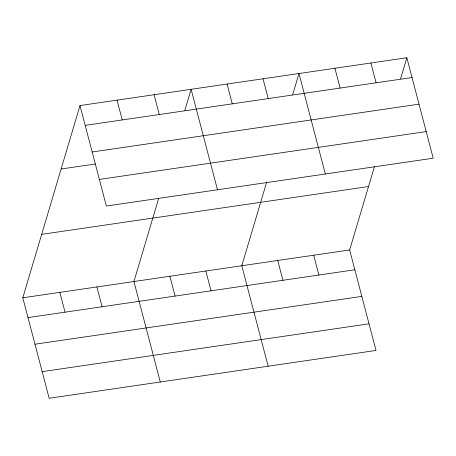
<?xml version="1.0" encoding="UTF-8"?>
<svg xmlns="http://www.w3.org/2000/svg" width="456" height="456" viewBox="0 0 456 456"><rect width="100%" height="100%" fill="white"/><g stroke="black" fill="none" stroke-linecap="round" stroke-linejoin="round"><path stroke-width="0.68" d="M374.399 166.788L349.649 249.962L376.006 350.436L49.157 398.259L22.8 297.791L79.994 105.564L406.843 57.741L433.2 158.209L106.351 206.038L79.994 105.564M158.677 198.354L133.927 281.529L160.29 382.003M184.828 110.449L191.121 89.302L217.478 189.776M266.737 181.887L241.788 265.745L268.145 366.219M292.689 94.666L298.982 73.524L325.339 173.992M400.55 78.882L406.843 57.741M85.186 125.371L412.036 77.543M92.169 151.99L419.018 104.162M61.121 168.999L95.367 163.989M99.368 179.419L426.217 131.59M41.673 234.355L368.522 186.527M22.8 297.791L349.649 249.962M27.998 317.593L354.848 269.77M34.981 344.217L361.83 296.389M42.174 371.64L369.024 323.817M370.888 63.002L376.086 82.804M334.932 68.263L340.13 88.065M313.694 255.223L318.892 275.031M263.026 78.785L268.225 98.587M277.744 260.484L282.937 280.292M227.077 84.041L232.269 103.848M205.838 271.006L211.031 290.814M154.077 94.723L159.275 114.53M169.883 276.268L175.075 296.075M117.032 100.143L122.231 119.951M96.889 286.949L102.081 306.751M59.844 292.37L65.037 312.172"/></g></svg>
